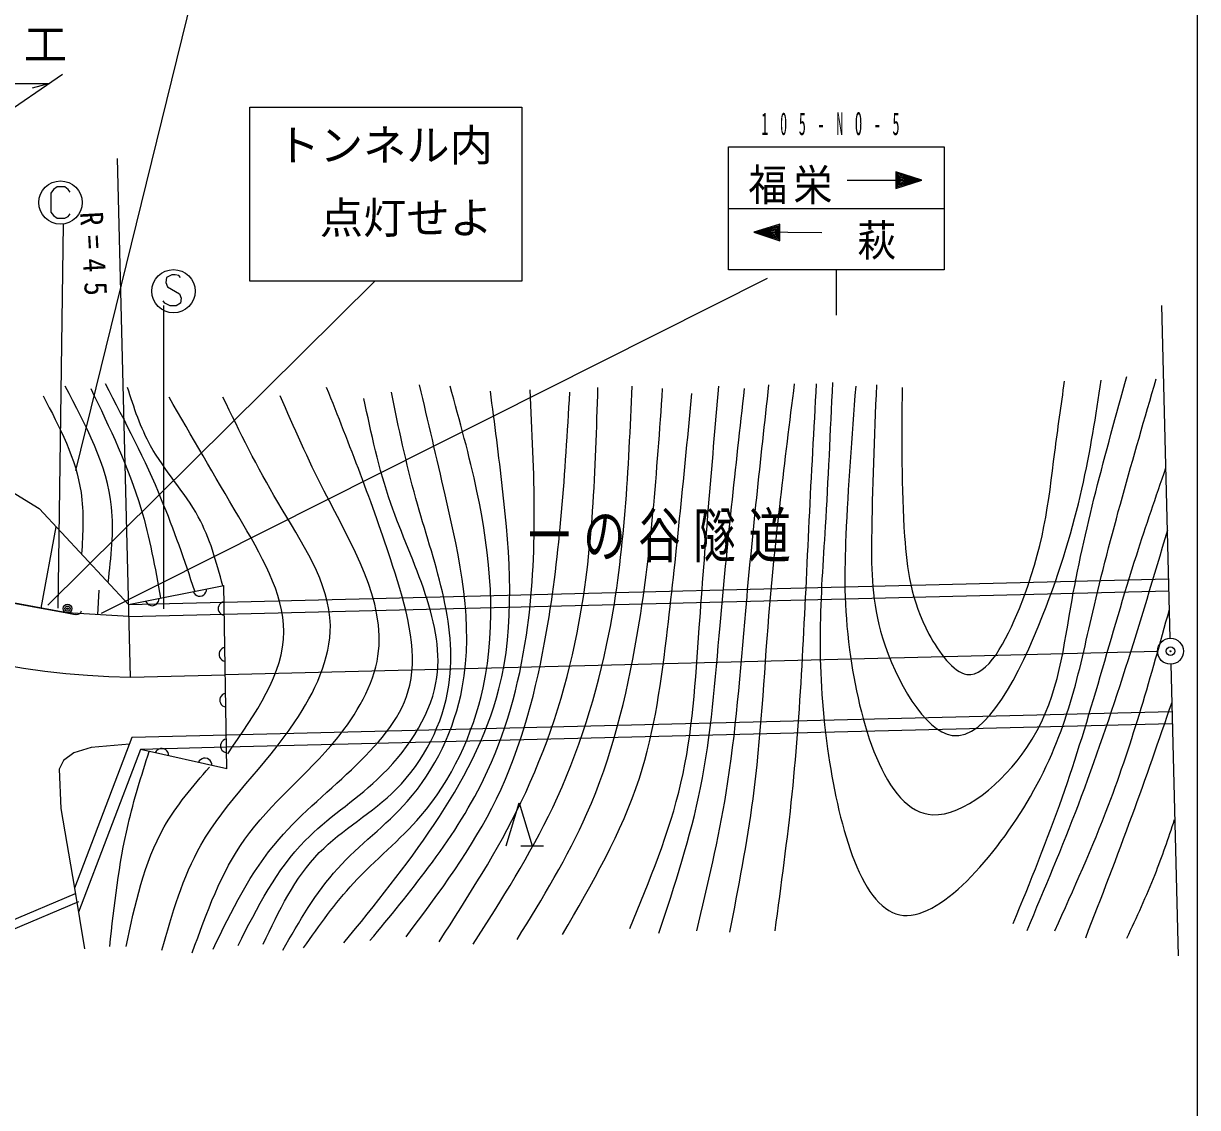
# Model space of a CAD drawing. Units: millimetres, scale not verified. Extents: x 40000 to 680000, y 20000 to 380000.
# Drawn here: x 511128 to 579000, y 253279 to 315980 of the extents above; entities that cross this region are included whole.
import ezdxf
from ezdxf.enums import TextEntityAlignment as Align

# ---------------------------------------------------------------- set-up
doc = ezdxf.new("R2010")
doc.units = ezdxf.units.MM
doc.header["$LTSCALE"] = 1000
doc.header["$PDMODE"] = 32
doc.header["$PDSIZE"] = 500
doc.layers.add('M-BGD', color=7, linetype='Continuous', lineweight=25)
doc.layers.add('M-TTL-BAND', color=7, linetype='Continuous', lineweight=25)
doc.layers.add('M-OTRS', color=6, linetype='Continuous')
doc.styles.add('ＭＳ ゴシック', font='')
doc.styles.get('ＭＳ ゴシック').set_extended_font_data('MS Gothic')

msp = doc.modelspace()

# ---------------------------------------------------------------- linework, layer by layer
at = {"layer": 'M-BGD'}
for p, q in [((524196, 331073), (514136, 290130)), ((513380, 313027), (499966, 303814)), ((507434, 312511), (512629, 312511)), ((512629, 312511), (511629, 312231)), ((517310, 278177), (516566, 308168)), ((558747, 306924), (563053, 306924)), ((551890, 305281), (564348, 305281)), ((513425, 304362), (513110, 282163)), ((557282, 303877), (553356, 303906)), ((558119, 301722), (558119, 299101)), ((512530, 282328), (531413, 301061)), ((515643, 281865), (554138, 301253)), ((519227, 299675), (519227, 282116)), ((577417, 280418), (576940, 299662)), ((512147, 282162), (513018, 286865)), ((522720, 282513), (577332, 283867)), ((515425, 281782), (515508, 283194)), ((517205, 282376), (522705, 283466)), ((522877, 272868), (522705, 283466)), ((522732, 281813), (577349, 283168)), ((507708, 282984), (513627, 281888)), ((517205, 282376), (522714, 282512)), ((513627, 281888), (514119, 281797)), ((517223, 281676), (522702, 281812)), ((576686, 279650), (522789, 278313)), ((517310, 278177), (522789, 278313)), ((577455, 278919), (577873, 262060)), ((577523, 276170), (522846, 274813)), ((577540, 275470), (522857, 274113)), ((517396, 274678), (514086, 265960)), ((522875, 274814), (517396, 274678)), ((522877, 272868), (517884, 273990)), ((539885, 268411), (541185, 268411)), ((510226, 264000), (514134, 265661)), ((510422, 263540), (514329, 265200))]:
    msp.add_line(p, q, dxfattribs=at)
for points in [[(539933, 301078), (524212, 301078), (524212, 311132), (539933, 311132)], [(564348, 301722), (551890, 301722), (551890, 308840), (564348, 308840)], [(563053, 306924), (561553, 307404), (561553, 306444)], [(562873, 306924), (561613, 307314), (561613, 306534)], [(562693, 306924), (561673, 307224), (561673, 306624)], [(562513, 306924), (561733, 307134), (561733, 306714)], [(562333, 306924), (561793, 307044), (561793, 306804)], [(562093, 306924), (561853, 306954), (561853, 306894)], [(553356, 303906), (554852, 303415), (554859, 304375)], [(553536, 303905), (554793, 303505), (554799, 304285)], [(553716, 303903), (554734, 303596), (554738, 304196)], [(553896, 303902), (554674, 303686), (554677, 304106)], [(554076, 303901), (554615, 303777), (554617, 304017)], [(554316, 303899), (554556, 303867), (554556, 303927)]]:
    msp.add_lwpolyline(points, close=True, dxfattribs=at)
for points in [[(513818, 306222), (513718, 306372), (513518, 306522), (513068, 306522), (512868, 306372), (512718, 306172), (512718, 305072), (512868, 304872), (513068, 304722), (513518, 304722), (513718, 304822), (513818, 304972)], [(520200, 301296), (520100, 301396), (519900, 301446), (519700, 301446), (519400, 301296), (519350, 300996), (519450, 300746), (520150, 300346), (520250, 300096), (520200, 299796), (519950, 299646), (519600, 299646), (519300, 299796), (519200, 299946)], [(492568, 299387), (501954, 294110), (512038, 287917), (517205, 282376)], [(517223, 281676), (513627, 281888), (507708, 282984), (502721, 284738), (496528, 288081), (491815, 291260), (487540, 295041)], [(520938, 283116), (520988, 283028), (521050, 282959), (521144, 282896), (521232, 282864), (521333, 282852), (521458, 282877), (521546, 282927), (521615, 282989), (521678, 283083), (521710, 283171), (521722, 283272)], [(518188, 282571), (518238, 282483), (518301, 282414), (518395, 282351), (518482, 282319), (518583, 282306), (518708, 282331), (518796, 282381), (518865, 282444), (518928, 282538), (518960, 282626), (518973, 282726)], [(522720, 282542), (522624, 282508), (522545, 282459), (522467, 282377), (522420, 282297), (522389, 282200), (522392, 282072), (522425, 281977), (522474, 281898), (522556, 281819), (522636, 281772), (522733, 281742)], [(514459, 281988), (514452, 281949), (514421, 281894), (514383, 281850), (514325, 281810), (514270, 281790), (514197, 281783), (514119, 281797)], [(522763, 279892), (522668, 279859), (522588, 279809), (522510, 279728), (522463, 279647), (522433, 279551), (522435, 279423), (522468, 279327), (522517, 279248), (522599, 279169), (522680, 279123), (522776, 279092)], [(522806, 277243), (522711, 277209), (522631, 277160), (522553, 277078), (522506, 276998), (522476, 276901), (522478, 276773), (522511, 276678), (522561, 276598), (522642, 276520), (522723, 276473), (522819, 276443)], [(517251, 274296), (515050, 274105), (514040, 273802), (513434, 273347), (513182, 272843), (513283, 270570), (514086, 265960), (514646, 262465)], [(522849, 274593), (522754, 274559), (522675, 274510), (522596, 274429), (522549, 274348), (522519, 274252), (522521, 274124), (522554, 274028), (522604, 273949), (522685, 273870), (522766, 273824), (522862, 273793)], [(522863, 274114), (517884, 273990), (514308, 264574)], [(519522, 273622), (519512, 273723), (519483, 273811), (519422, 273907), (519355, 273971), (519268, 274023), (519143, 274051), (519043, 274041), (518954, 274012), (518859, 273951), (518794, 273884), (518742, 273797)], [(522019, 273061), (522009, 273162), (521980, 273250), (521919, 273346), (521852, 273410), (521765, 273463), (521640, 273491), (521539, 273480), (521451, 273451), (521355, 273391), (521291, 273323), (521239, 273236)], [(539035, 268411), (539785, 270911), (540535, 268411)]]:
    msp.add_lwpolyline(points, dxfattribs=at)
for centre, radius in [((513268, 305622), 1250), ((519800, 300496), 1250), ((513673, 282134), 250), ((513673, 282134), 150), ((513673, 282134), 50), ((577436, 279669), 750), ((577436, 279669), 30)]:
    msp.add_circle(centre, radius, dxfattribs=at)
msp.add_arc((517989, 323172), 45000, 219.01918, 269.13458, dxfattribs=at)
for points, knots in [([(557896, 295215), (557765, 292380), (557634, 289545), (557473, 286881), (557224, 282777), (556904, 279078), (557614, 274026), (558193, 269911), (559455, 264899), (561781, 264420), (564053, 263971), (567351, 267813), (569339, 271271), (571532, 275088), (572131, 278438), (572941, 281937), (573947, 286281), (575281, 290854), (576614, 295427)], [0, 0, 0, 0, 1, 1, 1, 2, 2, 2, 3, 3, 3, 4, 4, 4, 5, 5, 5, 6, 6, 6, 6]), ([(559238, 295003), (559015, 292071), (558792, 289138), (558673, 286386), (558582, 284270), (558553, 282261), (558885, 279747), (559419, 275707), (560886, 270364), (563688, 270212), (565451, 270121), (567741, 272057), (569127, 274097), (570892, 276694), (571191, 279458), (571670, 282219), (572442, 286676), (573680, 291122), (574919, 295568)], [0, 0, 0, 0, 1, 1, 1, 2, 2, 2, 3, 3, 3, 4, 4, 4, 5, 5, 5, 6, 6, 6, 6]), ([(560439, 295074), (560313, 292058), (560187, 289043), (560157, 286175), (560137, 284320), (560157, 282528), (560792, 280453), (561558, 277953), (563219, 275044), (564818, 274803), (566818, 274501), (568721, 278368), (570045, 281725), (572189, 287161), (572812, 291259), (573435, 295357)], [0, 0, 0, 0, 1, 1, 1, 2, 2, 2, 3, 3, 3, 4, 4, 4, 5, 5, 5, 5]), ([(561922, 294933), (561897, 292012), (561872, 289092), (562064, 286316), (562193, 284440), (562421, 282629), (563476, 280665), (564056, 279587), (564884, 278462), (565666, 278334), (566862, 278146), (567949, 280285), (568703, 282149), (570138, 285692), (570372, 288245), (570751, 291189), (570920, 292503), (571118, 293894), (571316, 295286)], [0, 0, 0, 0, 1, 1, 1, 2, 2, 2, 3, 3, 3, 4, 4, 4, 5, 5, 5, 6, 6, 6, 6]), ([(516022, 283645), (516196, 285118), (516371, 286591), (516220, 288011), (515962, 290445), (514749, 292724), (513536, 295003)], [0, 0, 0, 0, 1, 1, 1, 2, 2, 2, 2]), ([(515019, 294862), (516110, 292595), (517202, 290327), (517915, 287940), (518421, 286248), (518737, 284495), (519054, 282742)], [0, 0, 0, 0, 1, 1, 1, 2, 2, 2, 2]), ([(521037, 283136), (520435, 284918), (519833, 286701), (519116, 288435), (518167, 290728), (517017, 292936), (515867, 295145)], [0, 0, 0, 0, 1, 1, 1, 2, 2, 2, 2]), ([(522654, 283456), (522279, 284836), (521904, 286216), (521235, 287446), (520455, 288880), (519275, 290111), (518480, 291543), (517893, 292600), (517516, 293766), (517138, 294933)], [0, 0, 0, 0, 1, 1, 1, 2, 2, 2, 3, 3, 3, 3]), ([(522086, 262442), (523158, 264653), (524229, 266864), (525900, 268799), (528533, 271847), (532656, 274211), (533458, 277699), (533938, 279787), (533228, 282278), (532469, 284621), (531277, 288304), (529966, 291618), (528655, 294933)], [0, 0, 0, 0, 1, 1, 1, 2, 2, 2, 3, 3, 3, 4, 4, 4, 4]), ([(524982, 262725), (525897, 264647), (526811, 266569), (528231, 268022), (529550, 269372), (531304, 270318), (532681, 271695), (534287, 273301), (535381, 275494), (535718, 277699), (536269, 281295), (534808, 284923), (533811, 288505), (533238, 290564), (532818, 292607), (532399, 294650)], [0, 0, 0, 0, 1, 1, 1, 2, 2, 2, 3, 3, 3, 4, 4, 4, 5, 5, 5, 5]), ([(526112, 262372), (527068, 264040), (528024, 265708), (529291, 267104), (530534, 268474), (532076, 269583), (533317, 270989), (534935, 272823), (536041, 275163), (536495, 277558), (537192, 281233), (536352, 285034), (535506, 288717), (535013, 290863), (534518, 292969), (534023, 295074)], [0, 0, 0, 0, 1, 1, 1, 2, 2, 2, 3, 3, 3, 4, 4, 4, 5, 5, 5, 5]), ([(527313, 262513), (528227, 263807), (529140, 265101), (530209, 266256), (531449, 267597), (532899, 268751), (534094, 270141), (535886, 272228), (537105, 274850), (537696, 277557), (538511, 281294), (538132, 285194), (537343, 288929), (536908, 290987), (536348, 292995), (535789, 295003)], [0, 0, 0, 0, 1, 1, 1, 2, 2, 2, 3, 3, 3, 4, 4, 4, 5, 5, 5, 5]), ([(529644, 262796), (531454, 265016), (533264, 267236), (534871, 269647), (536490, 272078), (537903, 274702), (538614, 277487), (539562, 281200), (539261, 285198), (538826, 289070), (538612, 290974), (538366, 292847), (538120, 294721)], [0, 0, 0, 0, 1, 1, 1, 2, 2, 2, 3, 3, 3, 4, 4, 4, 4]), ([(531160, 262937), (532314, 264329), (533468, 265721), (534551, 267175), (535746, 268781), (536854, 270462), (537729, 272260), (538997, 274867), (539775, 277720), (540201, 280595), (540897, 285289), (540655, 290040), (540413, 294792)], [0, 0, 0, 0, 1, 1, 1, 2, 2, 2, 3, 3, 3, 4, 4, 4, 4]), ([(533246, 263149), (535169, 265716), (537092, 268284), (538473, 271130), (539935, 274143), (540790, 277468), (541369, 280807), (542166, 285404), (542438, 290027), (542711, 294650)], [0, 0, 0, 0, 1, 1, 1, 2, 2, 2, 3, 3, 3, 3]), ([(535153, 262866), (536843, 265490), (538533, 268113), (539885, 270918), (541382, 274024), (542465, 277352), (543135, 280736), (544057, 285398), (544196, 290165), (544335, 294933)], [0, 0, 0, 0, 1, 1, 1, 2, 2, 2, 3, 3, 3, 3]), ([(537131, 262725), (538773, 265304), (540414, 267883), (541722, 270636), (543229, 273808), (544293, 277212), (544971, 280665), (545897, 285382), (546105, 290193), (546313, 295003)], [0, 0, 0, 0, 1, 1, 1, 2, 2, 2, 3, 3, 3, 3]), ([(539674, 263007), (541129, 265380), (542585, 267753), (543700, 270282), (545126, 273520), (545992, 277012), (546595, 280524), (547412, 285280), (547745, 290071), (548079, 294862)], [0, 0, 0, 0, 1, 1, 1, 2, 2, 2, 3, 3, 3, 3]), ([(542287, 263290), (543996, 266225), (545706, 269161), (546737, 272331), (547634, 275089), (548018, 278026), (548361, 280948), (548898, 285515), (549336, 290047), (549774, 294580)], [0, 0, 0, 0, 1, 1, 1, 2, 2, 2, 3, 3, 3, 3]), ([(546172, 263643), (547322, 266407), (548473, 269170), (549138, 272048), (549813, 274965), (549989, 278000), (550198, 281018), (550522, 285707), (550925, 290355), (551328, 295003)], [0, 0, 0, 0, 1, 1, 1, 2, 2, 2, 3, 3, 3, 3]), ([(547867, 263361), (548779, 266139), (549692, 268918), (550268, 271766), (550892, 274848), (551121, 278010), (551398, 281160), (551802, 285745), (552306, 290304), (552811, 294862)], [0, 0, 0, 0, 1, 1, 1, 2, 2, 2, 3, 3, 3, 3]), ([(550056, 263502), (550685, 266152), (551313, 268803), (551752, 271483), (552321, 274961), (552571, 278489), (552882, 282007), (553267, 286373), (553745, 290724), (554224, 295074)], [0, 0, 0, 0, 1, 1, 1, 2, 2, 2, 3, 3, 3, 3]), ([(551963, 263431), (552464, 265991), (552965, 268550), (553305, 271130), (553769, 274641), (553936, 278190), (554224, 281725), (554589, 286213), (555148, 290679), (555707, 295145)], [0, 0, 0, 0, 1, 1, 1, 2, 2, 2, 3, 3, 3, 3]), ([(554577, 263502), (554936, 266136), (555295, 268770), (555566, 271413), (556104, 276667), (556295, 281955), (556554, 287234), (556684, 289872), (556831, 292508), (556978, 295145)], [0, 0, 0, 0, 1, 1, 1, 2, 2, 2, 3, 3, 3, 3]), ([(512265, 294438), (513217, 292622), (514169, 290805), (514454, 288859), (514624, 287698), (514558, 286492), (514491, 285286)], [0, 0, 0, 0, 1, 1, 1, 2, 2, 2, 2]), ([(519120, 262372), (519730, 264490), (520340, 266609), (521380, 268446), (522819, 270989), (525081, 272993), (526819, 275580), (527970, 277294), (528892, 279263), (528867, 281160), (528835, 283633), (527193, 285982), (525830, 288293), (524625, 290338), (523638, 292353), (522651, 294368)], [0, 0, 0, 0, 1, 1, 1, 2, 2, 2, 3, 3, 3, 4, 4, 4, 5, 5, 5, 5]), ([(522934, 273743), (524555, 276071), (526177, 278398), (526183, 280807), (526189, 283017), (524834, 285295), (523570, 287446), (522151, 289860), (520847, 292114), (519544, 294368)], [0, 0, 0, 0, 1, 1, 1, 2, 2, 2, 3, 3, 3, 3]), ([(520886, 262231), (521720, 264555), (522555, 266879), (523923, 268799), (525406, 270882), (527516, 272490), (529220, 274591), (530386, 276029), (531362, 277697), (531622, 279394), (532106, 282562), (530091, 285828), (528514, 288929), (527559, 290806), (526765, 292622), (525971, 294438)], [0, 0, 0, 0, 1, 1, 1, 2, 2, 2, 3, 3, 3, 4, 4, 4, 5, 5, 5, 5]), ([(523532, 262654), (524651, 264852), (525770, 267051), (527417, 268729), (528665, 270000), (530216, 270973), (531584, 272260), (533219, 273799), (534592, 275788), (534974, 277840), (535602, 281206), (533568, 284743), (532361, 288223), (531654, 290261), (531231, 292279), (530807, 294297)], [0, 0, 0, 0, 1, 1, 1, 2, 2, 2, 3, 3, 3, 4, 4, 4, 5, 5, 5, 5]), ([(568350, 263926), (569332, 266337), (570314, 268748), (571175, 271201), (572798, 275821), (573992, 280588), (575484, 285256), (576021, 286938), (576597, 288606), (577173, 290275)], [0, 0, 0, 0, 1, 1, 1, 2, 2, 2, 3, 3, 3, 3]), ([(577262, 286668), (575669, 281323), (574075, 275979), (572093, 270777), (571162, 268331), (570144, 265916), (569127, 263502)], [0, 0, 0, 0, 1, 1, 1, 2, 2, 2, 2]), ([(570751, 263502), (571838, 265908), (572924, 268315), (573859, 270777), (575258, 274460), (576317, 278268), (577376, 282076)], [0, 0, 0, 0, 1, 1, 1, 2, 2, 2, 2]), ([(577509, 276715), (576753, 274519), (575997, 272323), (575201, 270141), (574338, 267775), (573427, 265427), (572517, 263078)], [0, 0, 0, 0, 1, 1, 1, 2, 2, 2, 2]), ([(516116, 262584), (516375, 264959), (516634, 267333), (517175, 269647), (517509, 271072), (517949, 272474), (518390, 273876)], [0, 0, 0, 0, 1, 1, 1, 2, 2, 2, 2]), ([(517072, 262584), (517573, 265009), (518075, 267434), (519261, 269506), (519969, 270743), (520922, 271855), (521874, 272966)], [0, 0, 0, 0, 1, 1, 1, 2, 2, 2, 2]), ([(574919, 263078), (575485, 264292), (576051, 265507), (576543, 266751), (576957, 267797), (577317, 268864), (577678, 269931)], [0, 0, 0, 0, 1, 1, 1, 2, 2, 2, 2])]:
    msp.add_open_spline(points, degree=3, knots=knots, dxfattribs=at)
at = {"layer": 'M-OTRS'}
msp.add_point((577436, 279669), dxfattribs=at)
at = {"layer": 'M-TTL-BAND'}
msp.add_line((579000, 20000), (579000, 370000), dxfattribs=at)

# ---------------------------------------------------------------- texts
at = {"layer": 'M-BGD', "style": 'ＭＳ ゴシック'}
for s, p in [('法\u3000枠\u3000工', (501146, 313303)), ('トンネル内', (525759, 307476)), ('\u3000点灯せよ', (525759, 303272))]:
    msp.add_text(s, height=1833, dxfattribs=at).set_placement(p, align=Align.BOTTOM_LEFT)
at = {"layer": 'M-BGD', "style": 'ＭＳ ゴシック', "width": 0.9}
msp.add_text('萩', height=1833, dxfattribs=at).set_placement((559332, 301972), align=Align.BOTTOM_LEFT)
at = {"layer": 'M-BGD', "attachment_point": 7, "style": 'ＭＳ ゴシック'}
for s, insert, char_height in [('\\T2.68;\\W0.45;105-NO-5', (553786, 309505), 1320), ('\\T1.16;\\W0.9;福栄', (553034, 305517), 1833), ('\\T1.3;\\W0.7;一の谷隧道\\~', (540299, 284809), 2566)]:
    msp.add_mtext(s, dxfattribs=dict(at, insert=insert, char_height=char_height))
at = {"layer": 'M-BGD', "insert": (514379, 305053), "char_height": 1320, "attachment_point": 7, "rotation": 273.3, "style": 'ＭＳ ゴシック'}
msp.add_mtext('\\T1.67;\\W0.9;R=45', dxfattribs=at)

doc.saveas('drawing.dxf')
